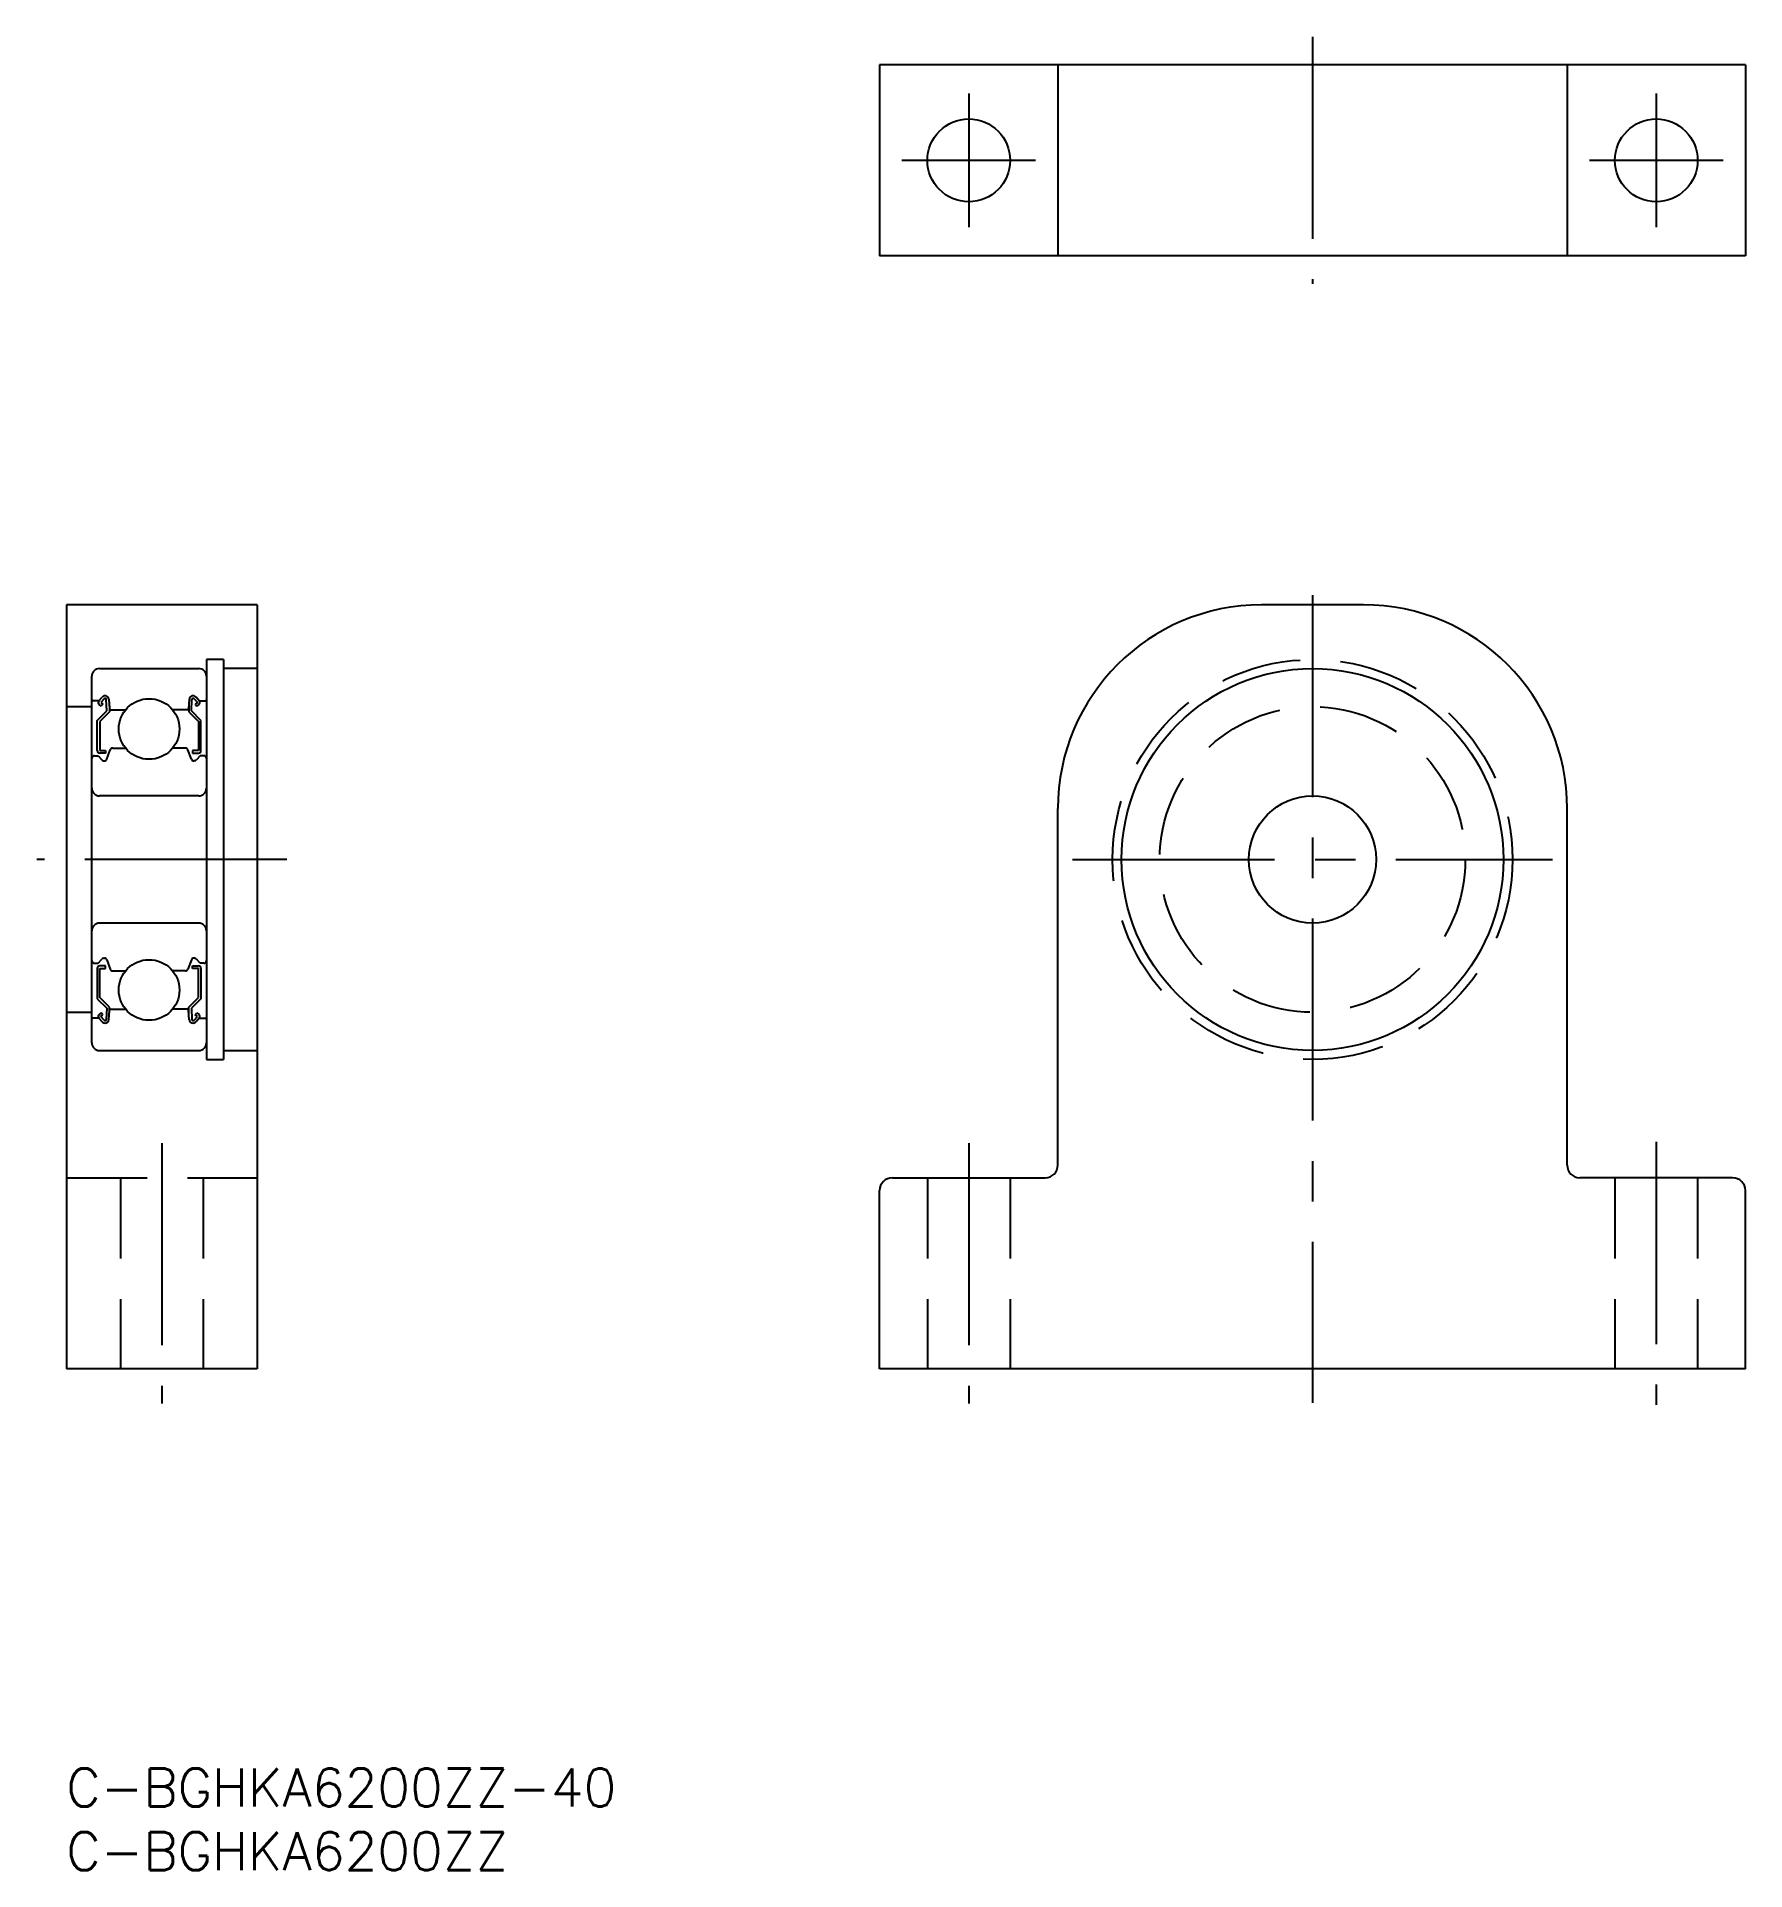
# Model space of a CAD drawing. Extents: x -2 to 132, y -8 to 136.
import ezdxf
from ezdxf.enums import TextEntityAlignment as Align

# ---------------------------------------------------------------- set-up
doc = ezdxf.new("R2010")
doc.units = 0
doc.header["$LTSCALE"] = 0.5
doc.linetypes.add('CENTER', pattern=[50.8, 31.75, -6.35, 6.35, -6.35])
doc.linetypes.add('DASHED', pattern=[19.05, 12.7, -6.35])
doc.layers.get('0').update_dxf_attribs({"linetype": 'CONTINUOUS'})
doc.layers.add('CENTER', color=1, linetype='CENTER')
doc.styles.get("Standard").update_dxf_attribs({"font": 'txt.shx', "height": 3, "bigfont": 'bigfont.shx'})

msp = doc.modelspace()

# ---------------------------------------------------------------- linework, layer by layer
at = {"color": 7, "linetype": 'CONTINUOUS'}
for p, q in [((63.88, 133.8), (63.88, 118.8)), ((131.88, 133.8), (63.88, 133.8)), ((77.88, 133.8), (77.88, 118.8)), ((117.88, 133.8), (117.88, 118.8)), ((131.88, 133.8), (131.88, 118.8)), ((131.88, 118.8), (63.88, 118.8)), ((0, 91.39), (0, 31.39)), ((15, 91.39), (0, 91.39)), ((15, 91.39), (15, 31.39)), ((101.88, 91.39), (93.88, 91.39)), ((11, 87.09), (11, 55.69)), ((12.35, 87.09), (11, 87.09)), ((12.35, 87.09), (12.35, 55.69)), ((2, 56.99), (2, 85.79)), ((2.6, 86.39), (10.4, 86.39)), ((15, 86.39), (12.35, 86.39)), ((2.56, 83.84), (2.1, 83.84)), ((2.56, 83.84), (2.81, 84.14)), ((2.74, 83.43), (2.58, 83.56)), ((2.96, 84.01), (2.71, 83.71)), ((2.71, 83.71), (2.87, 83.58)), ((2.87, 83.58), (2.74, 83.43)), ((3.18, 83.07), (3.14, 83.95)), ((3.34, 83.97), (3.4, 83.23)), ((9.66, 83.97), (9.6, 83.23)), ((9.82, 83.07), (9.86, 83.95)), ((10.04, 84.01), (10.29, 83.71)), ((10.29, 83.71), (10.13, 83.58)), ((10.13, 83.58), (10.26, 83.43)), ((10.44, 83.84), (10.19, 84.14)), ((10.26, 83.43), (10.42, 83.56)), ((10.44, 83.84), (10.9, 83.84)), ((2, 83.39), (0, 83.39)), ((2.43, 82.32), (3.18, 83.07)), ((2.43, 79.94), (2.43, 82.32)), ((3.38, 82.99), (2.63, 82.24)), ((2.63, 82.24), (2.63, 79.94)), ((3.38, 83.46), (3.38, 82.99)), ((3.5, 83.14), (4.65, 83.14)), ((9.5, 83.14), (8.35, 83.14)), ((9.62, 83.46), (9.62, 82.99)), ((9.62, 82.99), (10.37, 82.24)), ((10.57, 82.32), (9.82, 83.07)), ((10.37, 82.24), (10.37, 79.94)), ((10.57, 79.94), (10.57, 82.32)), ((2.2, 79.54), (2.5, 79.54)), ((2.5, 79.54), (2.78, 79.21)), ((2.63, 79.94), (3.08, 79.94)), ((3.08, 79.74), (2.63, 79.74)), ((3.08, 79.94), (3.08, 79.74)), ((3.18, 79.27), (3.45, 80.01)), ((3.64, 80.14), (4.65, 80.14)), ((9.36, 80.14), (8.35, 80.14)), ((9.82, 79.27), (9.55, 80.01)), ((10.37, 79.94), (9.92, 79.94)), ((9.92, 79.94), (9.92, 79.74)), ((9.92, 79.74), (10.37, 79.74)), ((10.5, 79.54), (10.22, 79.21)), ((10.8, 79.54), (10.5, 79.54)), ((2.93, 79.14), (2.99, 79.14)), ((10.07, 79.14), (10.01, 79.14)), ((10.4, 76.39), (2.6, 76.39)), ((77.88, 47.39), (77.88, 75.39)), ((117.88, 47.39), (117.88, 75.39)), ((10.4, 66.39), (2.6, 66.39)), ((2.5, 63.24), (2.78, 63.57)), ((2.93, 63.64), (2.99, 63.64)), ((3.18, 63.51), (3.45, 62.77)), ((9.82, 63.51), (9.55, 62.77)), ((10.07, 63.64), (10.01, 63.64)), ((10.5, 63.24), (10.22, 63.57)), ((2.2, 63.24), (2.5, 63.24)), ((2.43, 62.84), (2.43, 60.46)), ((3.08, 63.04), (2.63, 63.04)), ((2.63, 60.54), (2.63, 62.84)), ((2.63, 62.84), (3.08, 62.84)), ((3.08, 62.84), (3.08, 63.04)), ((3.64, 62.64), (4.65, 62.64)), ((9.36, 62.64), (8.35, 62.64)), ((9.92, 62.84), (9.92, 63.04)), ((9.92, 63.04), (10.37, 63.04)), ((10.37, 62.84), (9.92, 62.84)), ((10.37, 60.54), (10.37, 62.84)), ((10.8, 63.24), (10.5, 63.24)), ((10.57, 62.84), (10.57, 60.46)), ((3.38, 59.79), (2.63, 60.54)), ((9.62, 59.79), (10.37, 60.54)), ((0, 59.39), (2, 59.39)), ((2.43, 60.46), (3.18, 59.71)), ((2.74, 59.35), (2.58, 59.22)), ((2.71, 59.07), (2.87, 59.2)), ((2.96, 58.77), (2.71, 59.07)), ((2.87, 59.2), (2.74, 59.35)), ((3.18, 59.71), (3.14, 58.83)), ((3.34, 58.81), (3.4, 59.55)), ((3.38, 59.32), (3.38, 59.79)), ((3.5, 59.64), (4.65, 59.64)), ((9.5, 59.64), (8.35, 59.64)), ((9.66, 58.81), (9.6, 59.55)), ((9.62, 59.32), (9.62, 59.79)), ((10.57, 60.46), (9.82, 59.71)), ((9.82, 59.71), (9.86, 58.83)), ((10.04, 58.77), (10.29, 59.07)), ((10.13, 59.2), (10.26, 59.35)), ((10.29, 59.07), (10.13, 59.2)), ((10.26, 59.35), (10.42, 59.22)), ((2.56, 58.94), (2.1, 58.94)), ((2.56, 58.94), (2.81, 58.64)), ((10.44, 58.94), (10.19, 58.64)), ((10.44, 58.94), (10.9, 58.94)), ((2.6, 56.39), (10.4, 56.39)), ((12.35, 56.39), (15, 56.39)), ((11, 55.69), (12.35, 55.69)), ((64.88, 46.39), (76.88, 46.39)), ((130.88, 46.39), (118.88, 46.39)), ((63.88, 31.39), (63.88, 45.39)), ((131.88, 31.39), (131.88, 45.39)), ((15, 31.39), (0, 31.39)), ((131.88, 31.39), (63.88, 31.39))]:
    msp.add_line(p, q, dxfattribs=at)
at = {"color": 3, "linetype": 'DASHED'}
for p, q in [((0, 46.39), (15, 46.39)), ((4.25, 46.39), (4.25, 31.39)), ((10.75, 46.39), (10.75, 31.39)), ((67.63, 46.39), (67.63, 31.39)), ((74.13, 46.39), (74.13, 31.39)), ((121.63, 46.39), (121.63, 31.39)), ((128.13, 46.39), (128.13, 31.39))]:
    msp.add_line(p, q, dxfattribs=at)
at = {"color": 7, "linetype": 'CONTINUOUS'}
for centre, radius in [((70.88, 126.3), 3.25), ((124.88, 126.3), 3.25), ((97.88, 71.39), 15), ((6.5, 81.64), 2.38), ((97.88, 71.39), 5), ((6.5, 61.14), 2.38)]:
    msp.add_circle(centre, radius, dxfattribs=at)
at = {"color": 3, "linetype": 'DASHED'}
for radius in [15.7, 12]:
    msp.add_circle((97.88, 71.39), radius, dxfattribs=at)
at = {"color": 7, "linetype": 'CONTINUOUS'}
for centre, radius, start, end in [((93.88, 75.39), 16, 90, 180), ((101.88, 75.39), 16, 0, 90), ((2.6, 85.79), 0.6, 90, 180), ((10.4, 85.79), 0.6, 0, 90), ((2.1, 83.94), 0.1, 180, 270), ((2.71, 83.71), 0.2, 140.0029, 230.087), ((3.04, 83.95), 0.3, 4.9968, 140.0029), ((3.04, 83.95), 0.1, 2.8198, 140.0022), ((9.96, 83.95), 0.3, 39.9971, 175.0032), ((9.96, 83.95), 0.1, 39.9978, 177.1802), ((10.29, 83.71), 0.2, 309.913, 39.9971), ((10.9, 83.94), 0.1, 270, 0), ((3.5, 83.24), 0.1, 184.9968, 269.9995), ((9.5, 83.24), 0.1, 270.0005, 355.0032), ((2.2, 79.34), 0.2, 90, 180), ((2.63, 79.94), 0.2, 180, 270), ((2.93, 79.34), 0.2, 219.995, 270), ((2.99, 79.34), 0.2, 270, 339.9914), ((3.64, 79.94), 0.2, 90, 159.9914), ((9.36, 79.94), 0.2, 20.0086, 90), ((10.01, 79.34), 0.2, 200.0086, 270), ((10.07, 79.34), 0.2, 270, 320.005), ((10.37, 79.94), 0.2, 270, 0), ((10.8, 79.34), 0.2, 0, 90), ((2.6, 76.99), 0.6, 180, 270), ((10.4, 76.99), 0.6, 270, 0), ((2.6, 65.79), 0.6, 90, 180), ((10.4, 65.79), 0.6, 0, 90), ((2.2, 63.44), 0.2, 180, 270), ((2.93, 63.44), 0.2, 90, 140.005), ((2.99, 63.44), 0.2, 20.0086, 90), ((10.01, 63.44), 0.2, 90, 159.9914), ((10.07, 63.44), 0.2, 39.995, 90), ((10.8, 63.44), 0.2, 270, 0), ((2.63, 62.84), 0.2, 90, 180), ((3.64, 62.84), 0.2, 200.0086, 270), ((9.36, 62.84), 0.2, 270, 339.9914), ((10.37, 62.84), 0.2, 0, 90), ((2.71, 59.07), 0.2, 129.913, 219.9971), ((3.5, 59.54), 0.1, 90.0005, 175.0032), ((9.5, 59.54), 0.1, 4.9968, 89.9995), ((10.29, 59.07), 0.2, 320.0029, 50.087), ((2.1, 58.84), 0.1, 90, 180), ((3.04, 58.84), 0.3, 219.9971, 355.0032), ((3.04, 58.84), 0.1, 219.9978, 357.1802), ((9.96, 58.84), 0.3, 184.9968, 320.0029), ((9.96, 58.84), 0.1, 182.8198, 320.0022), ((10.9, 58.84), 0.1, 0, 90), ((2.6, 56.99), 0.6, 180, 270), ((10.4, 56.99), 0.6, 270, 0), ((64.88, 45.39), 1, 90, 180), ((76.88, 47.39), 1, 270, 0), ((118.88, 47.39), 1, 180, 270), ((130.88, 45.39), 1, 0, 90)]:
    msp.add_arc(centre, radius, start, end, dxfattribs=at)
at = {"layer": 'CENTER', "color": 1, "linetype": 'CENTER'}
for p, q in [((97.88, 136.01), (97.88, 116.59)), ((70.88, 131.55), (70.88, 121.05)), ((124.88, 131.55), (124.88, 121.05)), ((76.13, 126.3), (65.63, 126.3)), ((130.13, 126.3), (119.63, 126.3)), ((97.88, 92.16), (97.88, 28.71)), ((17.33, 71.39), (-2.33, 71.39)), ((79.03, 71.39), (116.73, 71.39)), ((7.5, 49.11), (7.5, 28.67)), ((70.88, 49.11), (70.88, 28.67)), ((124.88, 49.21), (124.88, 28.57))]:
    msp.add_line(p, q, dxfattribs=at)

# ---------------------------------------------------------------- texts
at = {"color": 7, "linetype": 'CONTINUOUS'}
for s, p in [('C-BGHKA6200ZZ-40', (0, 0)), ('C-BGHKA6200ZZ', (0, -5))]:
    msp.add_text(s, height=3, dxfattribs=at).set_placement(p, align=Align.TOP_LEFT)

doc.saveas('drawing.dxf')
